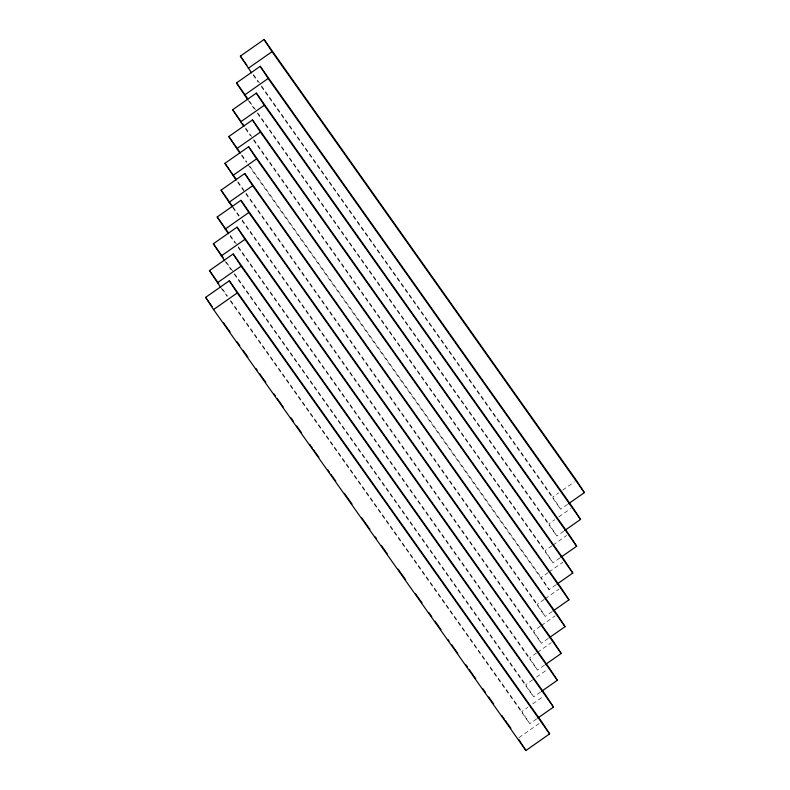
<?xml version="1.0" encoding="UTF-8"?>
<svg xmlns="http://www.w3.org/2000/svg" width="790" height="790" viewBox="0 0 790 790"><rect width="100%" height="100%" fill="white"/><g stroke="black" fill="none" stroke-linecap="round" stroke-linejoin="round"><path stroke-width="0.59" stroke-dasharray="3.95 2.96" d="M567.605 504.375L560.693 509.224L552.753 497.048L558.678 492.891M562.628 490.126L574.478 481.821M563.734 531.186L556.832 536.035L548.892 523.859L554.817 519.702M558.767 516.937L570.617 508.632M559.873 557.997L552.961 562.836L545.031 550.66L551.943 545.821M552.931 545.13L566.746 535.442M556.012 584.807L549.099 589.646L541.16 577.47L548.072 572.632M549.06 571.94L562.885 562.243M552.151 611.608L545.238 616.457L537.299 604.281L544.211 599.432M545.199 598.741L559.024 589.054M548.29 638.419L541.377 643.267L533.438 631.092L540.35 626.243M541.338 625.552L555.163 615.864M544.419 665.229L537.506 670.078L529.577 657.902L536.489 653.054M537.476 652.362L551.302 642.675M540.558 692.04L533.645 696.879L525.715 684.703L532.628 679.864M536.568 677.089L547.431 669.476M536.696 718.851L529.784 723.689L521.844 711.514L527.769 707.366M532.707 703.9L543.569 696.286M518.971 737.633L539.708 723.097M253.393 74.487L259.367 82.901M261.529 85.962L552.753 497.048M253.195 75.178L258.083 82.061M261.332 86.663L560.693 509.224M249.531 101.288L255.496 109.711M257.668 112.773L548.892 523.859M248.248 100.458L254.212 108.872M257.471 113.464L556.832 536.035M245.67 128.099L251.635 136.522M253.807 139.583L545.031 550.66M245.473 128.79L250.351 135.683M253.61 140.274L552.961 562.836M241.809 154.909L246.687 161.802M249.946 166.394L541.16 577.47M241.612 155.6L246.49 162.493M248.119 164.784L549.099 589.646M237.948 181.72L243.913 190.143M246.075 193.204L537.299 604.281M237.75 182.411L243.715 190.834M245.878 193.896L545.238 616.457M233.001 207L240.585 217.714M242.214 220.005L533.438 631.092M232.793 207.691L238.768 216.105M242.017 220.706L541.377 643.267M230.216 235.331L236.724 244.525M238.353 246.816L529.577 657.902M230.018 236.032L234.897 242.915M238.155 247.507L537.506 670.078M226.355 262.142L232.862 271.325M234.492 273.626L525.715 684.703M225.071 261.302L231.036 269.726M234.294 274.318L533.645 696.879M222.494 288.952L227.372 295.845M230.631 300.437L521.844 711.514M221.21 288.113L227.174 296.536M230.423 301.128L529.784 723.689"/><path stroke-width="1.19" d="M251.576 72.877L240.377 56.11L264.077 39.5L576.453 480.438L584.383 492.614L568.593 503.684M248.317 68.286L272.017 51.676L264.077 39.5M247.705 99.688L236.516 82.92L260.216 66.311L572.592 507.249L580.522 519.425L564.722 530.495M244.456 95.096L268.156 78.487L260.216 66.311M243.843 126.499L232.655 109.731L256.355 93.121L568.721 534.05L576.661 546.226L560.861 557.306M240.595 121.907L264.285 105.297L256.355 93.121M239.982 153.309L228.794 136.542L252.494 119.922L564.86 560.861L572.799 573.036L556.999 584.116M236.724 148.708L260.424 132.098L252.494 119.922M236.121 180.11L224.933 163.342L248.623 146.733L560.999 587.671L568.938 599.847L553.138 610.917M232.862 175.518L256.562 158.909L248.623 146.733M232.26 206.921L221.062 190.153L244.762 173.543L557.138 614.482L565.067 626.658L549.277 637.727M229.001 202.329L252.701 185.719L244.762 173.543M228.389 233.731L217.201 216.964L240.901 200.354L553.276 641.292L561.206 653.458L545.406 664.538M225.14 229.139L248.84 212.53L240.901 200.354M224.528 260.542L213.34 243.774L237.04 227.165L549.406 668.093L557.345 680.269L541.545 691.349M221.279 255.95L244.969 239.34L237.04 227.165M220.667 287.353L209.478 270.575L233.169 253.965L545.544 694.904L553.484 707.08L537.684 718.149M217.408 282.751L241.108 266.141L233.169 253.965M205.617 297.386L229.307 280.776L541.683 721.714L549.623 733.89L525.923 750.5L213.547 309.562L205.617 297.386L212.125 306.579M213.547 309.562L237.247 292.952L229.307 280.776M272.017 51.676L584.383 492.614M268.156 78.487L580.522 519.425M240.377 56.11L243.636 60.702M244.179 61.472L245.265 63.002M245.809 63.763L246.885 65.294M264.285 105.297L576.661 546.226M236.516 82.92L247.902 98.997M260.424 132.098L572.799 573.036M232.655 109.731L240.792 121.216M242.421 123.507L243.498 125.037M256.562 158.909L568.938 599.847M228.794 136.542L234.758 144.955M235.302 145.725L236.388 147.256M236.931 148.016L238.007 149.547M238.55 150.317L239.637 151.848M252.701 185.719L565.067 626.658M224.933 163.342L229.268 169.465M229.811 170.235L230.897 171.766M231.44 172.536L232.517 174.067M233.06 174.827L234.146 176.358M234.689 177.128L236.319 179.419M248.84 212.53L561.206 653.458M221.062 190.153L228.656 200.867M229.199 201.638L230.828 203.929M231.371 204.699L232.458 206.23M244.969 239.34L557.345 680.269M217.201 216.964L223.708 226.147M224.251 226.918L225.338 228.448M225.881 229.209L226.967 230.739M227.51 231.51L228.587 233.04M241.108 266.141L553.484 707.08M213.34 243.774L219.847 252.958M220.39 253.718L221.477 255.259M222.02 256.019L223.096 257.55M237.247 292.952L549.623 733.89M209.478 270.575L218.692 283.59M223.511 322.646L224.597 324.186M225.14 324.947L226.217 326.477M226.76 327.248L227.846 328.778M228.389 329.539L230.018 331.84M237.069 341.784L238.155 343.324M238.698 344.084L239.775 345.615M243.034 350.207L247.912 357.1M256.049 368.584L257.135 370.115M259.841 373.937L260.927 375.467M261.47 376.238L262.557 377.768M263.1 378.529L265.805 382.36M273.942 393.845L275.572 396.136M277.201 398.437L278.287 399.967M278.821 400.737L279.907 402.268M280.45 403.028L281.536 404.559M282.079 405.329L283.166 406.86M290.76 417.574L291.836 419.105M292.379 419.875L293.465 421.406M296.724 425.998L301.602 432.881M309.739 444.365L310.825 445.896M311.369 446.666L312.445 448.197M313.531 449.727L314.618 451.258M315.161 452.018L316.247 453.549M316.79 454.319L318.953 457.38M327.633 469.625L329.262 471.926M330.892 474.227L331.968 475.758M332.511 476.518L333.597 478.049M334.14 478.819L335.77 481.11M344.45 493.365L345.526 494.896M346.069 495.656L347.156 497.187M347.699 497.957L352.034 504.079M361.8 517.855L362.887 519.386M363.43 520.156L364.506 521.686M365.049 522.447L366.135 523.977M366.678 524.748L368.308 527.039M368.851 527.809L369.937 529.34M375.359 536.993L376.445 538.523M381.323 545.416L385.658 551.538M386.201 552.309L387.288 553.839M398.13 569.146L399.217 570.676M399.76 571.447L400.846 572.977M401.389 573.738L405.724 579.86M415.491 593.645L416.577 595.176M417.11 595.937L418.196 597.467M418.74 598.237L419.826 599.768M420.369 600.528L421.998 602.829M429.049 612.783L430.135 614.314M430.669 615.074L431.755 616.605M435.014 621.197L440.978 629.62M448.029 639.574L449.115 641.105M451.821 644.936L452.907 646.467M453.45 647.227L454.536 648.758M455.079 649.528L457.785 653.35M465.922 664.834L467.552 667.135M469.181 669.426L470.257 670.957M470.8 671.727L471.887 673.258M472.43 674.018L473.516 675.549M474.059 676.319L475.689 678.61M482.739 688.564L483.816 690.095M484.359 690.865L485.445 692.395M488.704 696.987L493.582 703.88M501.719 715.355L502.805 716.886M503.339 717.656L504.425 719.186M505.511 720.717L506.597 722.248M507.14 723.018L508.227 724.549M508.77 725.309L510.933 728.37M518.645 739.341L525.923 750.5"/></g></svg>
